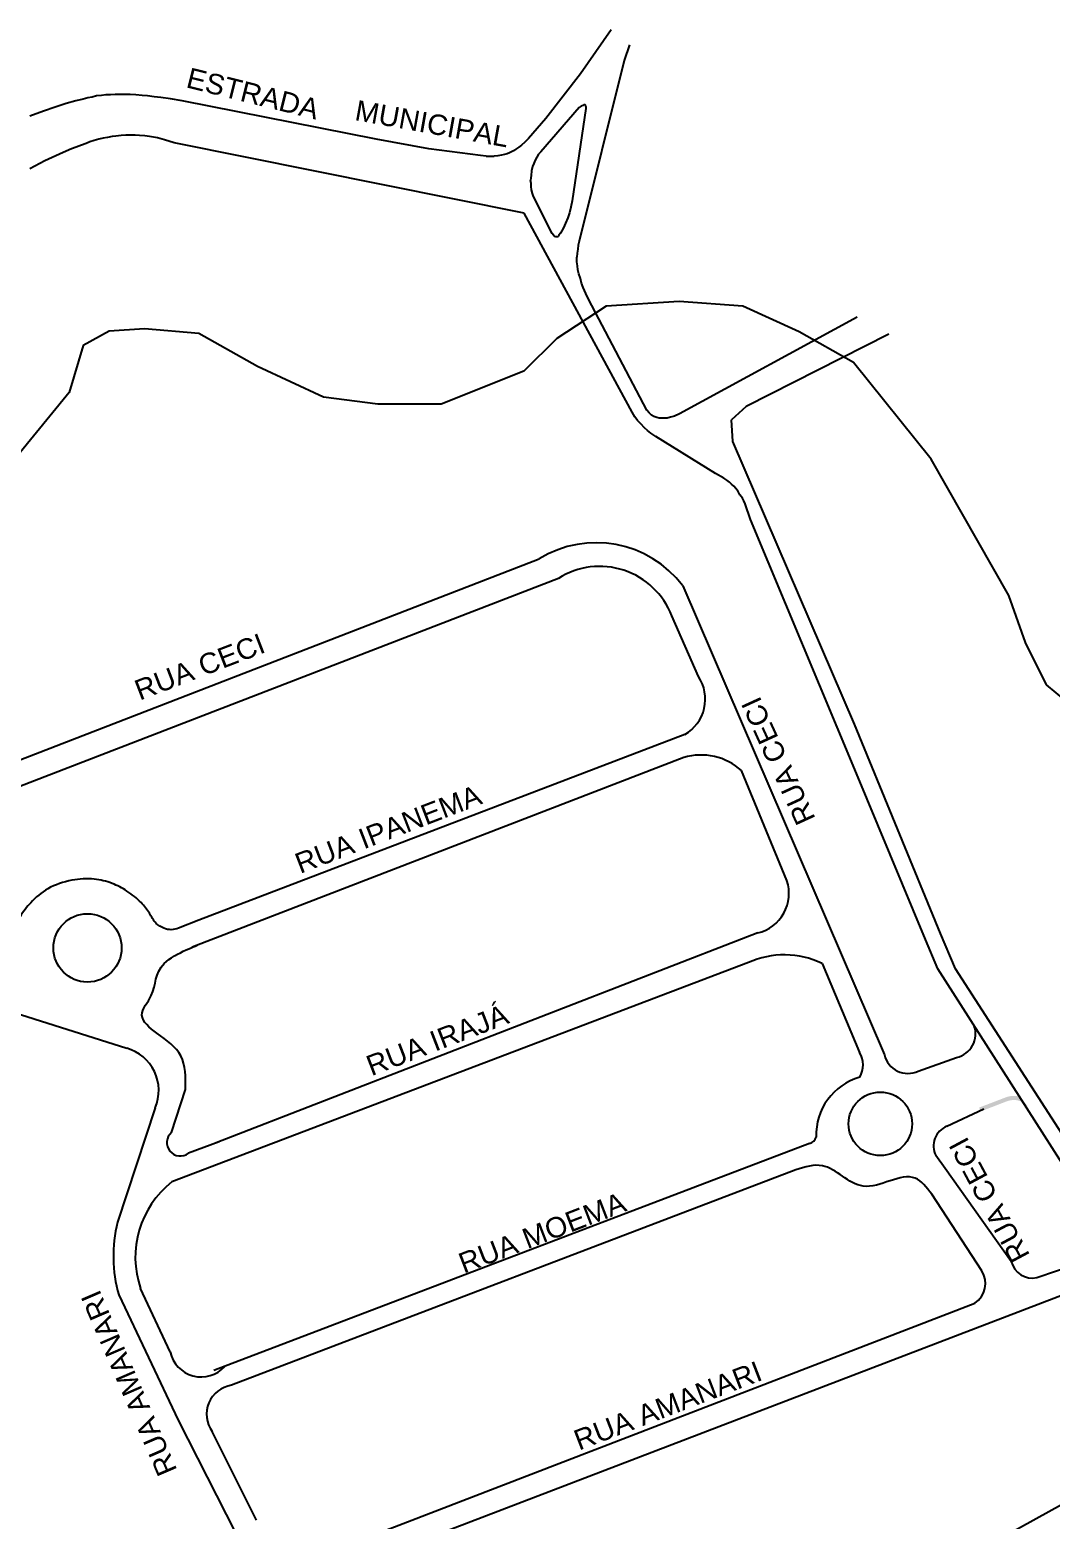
# Model space of a CAD drawing. Header units: millimetres. Extents: x 583 to 26013, y 350 to 21391.
# Drawn here: x 15091 to 15591, y 18614 to 19344 of the extents above; entities that cross this region are included whole.
import ezdxf
from ezdxf.enums import TextEntityAlignment as Align

# ---------------------------------------------------------------- set-up
doc = ezdxf.new("R2010")
doc.units = ezdxf.units.MM
for name, color, linetype in [('105-QUADRAS_ESTRADAS', 80, 'Continuous'), ('110-CERCA_DE_ARAME', 10, 'Continuous'), ('divisa municipio', 40, 'Continuous'), ('don gabriel', 150, 'Continuous'), ('HACH_CALÇADA', 255, 'Continuous')]:
    doc.layers.add(name, color=color, linetype=linetype)
doc.styles.add('EU', font='arial.ttf', dxfattribs={"height": 10})

msp = doc.modelspace()

# ---------------------------------------------------------------- hatches: boundary and pattern name
at = {"layer": 'HACH_CALÇADA', "lineweight": 25}
h = msp.add_hatch(color=255, dxfattribs=at)
h.dxf.hatch_style = 2
h.paths.add_polyline_path([(15569.59259, 18819.26984, -0.333113136), (15579.97951, 18816.33241), (15576.14148, 18821.35929, 0.170024202), (15568.87402, 18821.1363), (15555.93032, 18816.15309), (15556.64889, 18814.28664)])

# ---------------------------------------------------------------- linework, layer by layer
at = {"lineweight": 25}
for p, q in [((15173.86246, 18907.88131), (15163.94452, 18903.9631)), ((15478.97519, 18886.71864), (15497.40726, 18843.13814)), ((15526.0932, 18833.93739), (15544.86405, 18840.74699)), ((15540.04222, 18807.00403), (15558.15452, 18815.57293)), ((15539.33848, 18786.2668), (15534.61755, 18792.6995))]:
    msp.add_line(p, q, dxfattribs=at)
at = {"lineweight": 25, "flags": 128}
for points in [[(14890.66343, 18897.64657), (15025.0213, 18962.68933), (15340.53172, 19084.80667)], [(15349.91493, 19075.23563), (15027.33778, 18950.67353)], [(15410.7885, 19071.52513), (15509.48814, 18841.94176)], [(15418.50033, 19027.13774), (15405.45719, 19056.9108)], [(15411.90276, 18998.8061), (15173.86246, 18907.88131)], [(15411.28699, 18987.53586), (15170.60766, 18894.63445)], [(15461.80971, 18927.24878), (15439.61255, 18981.10316)], [(15008.26371, 18917.98152), (15057.48134, 18870.91494), (15138.58746, 18845.2188)], [(15447.52963, 18901.65667), (15182.45396, 18798.87213)], [(15442.926, 18887.16141), (15160.69664, 18779.76474)], [(15160.52071, 18803.96974), (15167.4115, 18824.98439)], [(15152.48633, 18816.02022), (15134.04246, 18760.01582)], [(15183.85704, 18799.41618), (15168.78966, 18793.75717)], [(15472.87055, 18798.56936), (15181.31038, 18687.43551)], [(15466.14944, 18785.60793), (15189.87256, 18680.18788)], [(15571.65191, 18740.8044), (15539.33848, 18786.2668)], [(15557.13725, 18736.19228), (15532.74091, 18773.74817)], [(15584.17263, 18732.8979), (15603.32024, 18739.48665)], [(15134.68756, 18724.43656), (15163.71686, 18663.16115), (15196.76336, 18598.26194)], [(15159.90493, 18696.5904), (15145.39028, 18727.55754)], [(15256.78657, 18594.30868), (15609.88848, 18729.60352)], [(15242.62379, 18600.46397), (15553.85313, 18720.37927)], [(15202.12938, 18614.1443), (15180.37206, 18657.63007)]]:
    msp.add_lwpolyline(points, dxfattribs=at)
at = {"lineweight": 25}
for centre, radius in [((15119.40051, 18894.32549), 16.71728), ((15507.52786, 18808.17613), 15.55273)]:
    msp.add_circle(centre, radius, dxfattribs=at)
for centre, radius, start, end in [((15368.36618, 19039.58241), 53.10358, 36.97863244, 121.61131729), ((15370.15681, 19043.25221), 37.85067, 21.15268747, 122.32917332), ((15401.7773, 19016.09801), 20.03834, 300.35155104, 33.43083571), ((15419.74654, 18959.20608), 29.56587, 47.78427491, 106.62613807), ((15442.77059, 18921.09226), 20.00976, 283.75885849, 17.91920504), ((15460.47281, 18848.04098), 42.87539, 64.43477132, 114.15781868), ((15542.44334, 18852.19837), 11.70444, 281.93606582, 20.23039073), ((15132.86094, 18824.5856), 21.41313, 336.42144638, 74.4885884), ((15486.92781, 18836.98849), 12.1506, 330.60302618, 30.40568634), ((15521.12671, 18844.8602), 11.9989, 194.07697494, 294.45080598), ((15505.52021, 18802.69849), 29.43554, 105.78301104, 181.87049839), ((15164.84578, 18799.01778), 6.57481, 131.13416503, 306.85892075), ((15544.1881, 18797.25095), 10.59769, 113.0295797, 205.43423034), ((15471.99847, 18802.68877), 4.2107, 281.95304041, 346.94598876), ((15189.73956, 18742.9024), 46.92891, 128.23369056, 199.08563117), ((15201.78501, 18743.4486), 69.73899, 166.25739831, 195.82005935), ((15581.95877, 18743.2592), 10.59517, 193.39657012, 282.06077684), ((15547.3941, 18729.96825), 11.56147, 303.96375418, 32.57088716), ((15175.04915, 18699.74385), 15.46905, 191.76248329, 318.24300357), ((15191.98597, 18666.01826), 14.32636, 98.48315809, 215.83885553)]:
    msp.add_arc(centre, radius, start, end, dxfattribs=at)
for points in [[(15163.94452, 18903.9631), (15160.43878, 18903.2256), (15156.76427, 18903.95085), (15153.04426, 18906.30804), (15149.68739, 18911.24903), (15145.67059, 18916.47867), (15138.72987, 18922.14491), (15131.42617, 18925.90725), (15122.73925, 18927.95974), (15111.76103, 18927.41582), (15099.94014, 18923.23914), (15091.59314, 18916.43962), (15086.46685, 18909.68554), (15082.99124, 18901.66647), (15081.40347, 18896.00023), (15081.40347, 18890.01668), (15080.22417, 18886.22503), (15077.63844, 18881.91867), (15073.14729, 18879.38024), (15067.65818, 18879.28952), (15063.71151, 18881.19342), (15060.76279, 18883.55052)], [(15532.74091, 18773.74817), (15524.58924, 18781.58532), (15499.07864, 18777.70142), (15479.13932, 18787.67125), (15466.14944, 18785.60793)]]:
    msp.add_spline(points, degree=3, dxfattribs=at)
msp.add_open_spline([(15167.4115, 18824.98439), (15167.42975, 18830.96247), (15167.46582, 18842.77925), (15155.05255, 18850.98796), (15142.7234, 18860.91508), (15153.90249, 18872.81282), (15150.86478, 18888.00562), (15174.74965, 18896.1501), (15173.10583, 18895.59874)], degree=3, knots=[0, 0, 0, 0, 16.633970953, 32.880144925, 44.224822105, 54.879745416, 71.860622985, 90.246058684, 90.246058684, 90.246058684, 90.246058684], dxfattribs=at)
at = {"layer": '105-QUADRAS_ESTRADAS', "color": 0, "linetype": 'Continuous'}
for p, q in [((15384.71551, 19336.50241), (15382.11551, 19328.80241)), ((15382.11551, 19328.80241), (15360.11551, 19240.30241)), ((15361.81551, 19306.80241), (15361.01551, 19306.40241)), ((15362.31551, 19307.10241), (15361.81551, 19306.80241)), ((15362.81551, 19307.10241), (15362.31551, 19307.10241)), ((15363.21551, 19306.90241), (15362.81551, 19307.10241)), ((15363.41551, 19306.20241), (15363.21551, 19306.90241)), ((15360.01551, 19305.70241), (15341.31551, 19284.00241)), ((15363.31551, 19305.30241), (15356.61551, 19260.10241)), ((15361.01551, 19306.40241), (15360.01551, 19305.70241)), ((15363.41551, 19306.20241), (15363.31551, 19305.30241)), ((15337.91551, 19278.30241), (15337.21551, 19276.90241)), ((15338.61551, 19279.90241), (15337.91551, 19278.30241)), ((15339.41551, 19281.40241), (15338.61551, 19279.90241)), ((15340.21551, 19282.90241), (15339.41551, 19281.40241)), ((15341.31551, 19284.00241), (15340.21551, 19282.90241)), ((15336.41551, 19271.40241), (15336.31551, 19270.00241)), ((15336.51551, 19272.50241), (15336.41551, 19271.40241)), ((15336.81551, 19274.70241), (15336.51551, 19272.50241)), ((15337.21551, 19276.90241), (15336.81551, 19274.70241)), ((15336.51551, 19268.50241), (15336.31551, 19270.00241)), ((15336.61551, 19267.10241), (15336.51551, 19268.50241)), ((15336.81551, 19265.40241), (15336.61551, 19267.10241)), ((15337.21551, 19263.70241), (15336.81551, 19265.40241)), ((15337.71551, 19262.20241), (15337.21551, 19263.70241)), ((15346.81551, 19244.10241), (15337.71551, 19262.20241)), ((15356.01551, 19257.00241), (15355.41551, 19254.20241)), ((15356.61551, 19260.10241), (15356.01551, 19257.00241)), ((15353.41551, 19249.10241), (15352.41551, 19246.80241)), ((15354.61551, 19251.80241), (15353.41551, 19249.10241)), ((15355.41551, 19254.20241), (15354.61551, 19251.80241)), ((15347.51551, 19243.20241), (15346.81551, 19244.10241)), ((15348.01551, 19242.60241), (15347.51551, 19243.20241)), ((15348.71551, 19242.40241), (15348.01551, 19242.60241)), ((15349.41551, 19242.40241), (15348.71551, 19242.40241)), ((15349.91551, 19242.60241), (15349.41551, 19242.40241)), ((15350.21551, 19243.20241), (15349.91551, 19242.60241)), ((15351.01551, 19244.30241), (15350.21551, 19243.20241)), ((15352.41551, 19246.80241), (15351.01551, 19244.30241)), ((15359.11551, 19234.50241), (15358.91551, 19232.50241)), ((15359.41551, 19236.40241), (15359.11551, 19234.50241)), ((15359.61551, 19238.40241), (15359.41551, 19236.40241)), ((15360.11551, 19240.30241), (15359.61551, 19238.40241)), ((15358.91551, 19230.20241), (15358.91551, 19232.50241)), ((15359.21551, 19228.30241), (15358.91551, 19230.20241)), ((15359.51551, 19226.30241), (15359.21551, 19228.30241)), ((15359.91551, 19224.40241), (15359.51551, 19226.30241)), ((15360.71551, 19222.00241), (15359.91551, 19224.40241)), ((15361.31551, 19219.80241), (15360.71551, 19222.00241)), ((15362.11551, 19217.70241), (15361.31551, 19219.80241)), ((15363.31551, 19214.70241), (15362.11551, 19217.70241))]:
    msp.add_line(p, q, dxfattribs=at)
at = {"layer": '105-QUADRAS_ESTRADAS', "color": 0, "linetype": 'Continuous', "lineweight": 25}
for p, q in [((15386.11551, 19156.60241), (15333.21551, 19254.10241)), ((15364.71551, 19212.00241), (15363.31551, 19214.70241)), ((15393.21551, 19157.60241), (15364.71551, 19212.00241)), ((15496.14243, 19203.14834), (15409.21551, 19155.80241)), ((15387.41551, 19154.30241), (15386.11551, 19156.60241)), ((15388.71551, 19152.60241), (15387.41551, 19154.30241)), ((15394.31551, 19156.20241), (15393.21551, 19157.60241)), ((15395.51551, 19155.20241), (15394.31551, 19156.20241)), ((15396.61551, 19154.50241), (15395.51551, 19155.20241)), ((15398.11551, 19154.00241), (15396.61551, 19154.50241)), ((15399.21551, 19153.70241), (15398.11551, 19154.00241)), ((15400.31551, 19153.60241), (15399.21551, 19153.70241)), ((15401.51551, 19153.60241), (15400.31551, 19153.60241)), ((15403.11551, 19153.70241), (15401.51551, 19153.60241)), ((15404.81551, 19154.20241), (15403.11551, 19153.70241)), ((15406.81551, 19154.70241), (15404.81551, 19154.20241)), ((15409.21551, 19155.80241), (15406.81551, 19154.70241)), ((15390.21551, 19150.90241), (15388.71551, 19152.60241)), ((15392.01551, 19149.00241), (15390.21551, 19150.90241)), ((15393.61551, 19147.60241), (15392.01551, 19149.00241)), ((15395.21551, 19146.40241), (15393.61551, 19147.60241)), ((15397.61551, 19144.70241), (15395.21551, 19146.40241)), ((15426.91551, 19126.60241), (15397.61551, 19144.70241)), ((15430.91551, 19124.30241), (15426.91551, 19126.60241)), ((15432.41551, 19123.30241), (15430.91551, 19124.30241)), ((15433.61551, 19122.30241), (15432.41551, 19123.30241)), ((15434.71551, 19121.40241), (15433.61551, 19122.30241)), ((15435.81551, 19120.40241), (15434.71551, 19121.40241)), ((15436.81551, 19119.20241), (15435.81551, 19120.40241)), ((15437.91551, 19117.70241), (15436.81551, 19119.20241)), ((15438.81551, 19116.10241), (15437.91551, 19117.70241)), ((15440.01551, 19114.50241), (15438.81551, 19116.10241)), ((15440.71551, 19113.20241), (15440.01551, 19114.50241)), ((15441.31551, 19111.70241), (15440.71551, 19113.20241)), ((15443.91551, 19104.00241), (15441.31551, 19111.70241)), ((15495.01551, 18981.70241), (15443.91551, 19104.00241)), ((15537.01551, 18901.40241), (15494.81551, 19003.80241)), ((15529.61551, 18898.50241), (15495.01551, 18981.70241)), ((15535.71551, 18884.00241), (15529.61551, 18898.50241)), ((15544.31551, 18884.00241), (15537.01551, 18901.40241)), ((15662.81551, 18684.80241), (15535.71551, 18884.00241)), ((15669.11551, 18690.60241), (15544.31551, 18884.00241))]:
    msp.add_line(p, q, dxfattribs=at)
at = {"layer": '110-CERCA_DE_ARAME', "color": 0, "linetype": 'Continuous'}
for p, q in [((15375.81551, 19343.80241), (15360.71551, 19322.20241)), ((15360.71551, 19322.20241), (15343.71551, 19300.40241)), ((15108.91551, 19307.70241), (15103.61551, 19306.00241)), ((15113.71551, 19309.00241), (15108.91551, 19307.70241)), ((15117.21551, 19309.90241), (15113.71551, 19309.00241)), ((15119.61551, 19310.50241), (15117.21551, 19309.90241)), ((15121.61551, 19310.90241), (15119.61551, 19310.50241)), ((15123.81551, 19311.40241), (15121.61551, 19310.90241)), ((15126.21551, 19311.60241), (15123.81551, 19311.40241)), ((15128.41551, 19311.90241), (15126.21551, 19311.60241)), ((15130.61551, 19312.00241), (15128.41551, 19311.90241)), ((15132.91551, 19312.10241), (15130.61551, 19312.00241)), ((15135.21551, 19312.10241), (15132.91551, 19312.10241)), ((15137.81551, 19312.20241), (15135.21551, 19312.10241)), ((15140.21551, 19312.10241), (15137.81551, 19312.20241)), ((15143.01551, 19311.90241), (15140.21551, 19312.10241)), ((15146.11551, 19311.60241), (15143.01551, 19311.90241)), ((15148.71551, 19311.50241), (15146.11551, 19311.60241)), ((15152.01551, 19311.00241), (15148.71551, 19311.50241)), ((15155.31551, 19310.70241), (15152.01551, 19311.00241)), ((15160.11551, 19310.00241), (15155.31551, 19310.70241)), ((15165.81551, 19309.00241), (15160.11551, 19310.00241)), ((15260.71551, 19290.20241), (15165.81551, 19309.00241)), ((15097.91551, 19304.00241), (15091.21551, 19301.50241)), ((15091.21551, 19301.50241), (15091.21551, 19301.50241)), ((15103.61551, 19306.00241), (15097.91551, 19304.00241)), ((15343.71551, 19300.40241), (15335.21551, 19290.60241)), ((15138.21551, 19292.20241), (15135.81551, 19292.10241)), ((15140.61551, 19292.20241), (15138.21551, 19292.20241)), ((15142.81551, 19292.30241), (15140.61551, 19292.20241)), ((15144.91551, 19292.10241), (15142.81551, 19292.30241)), ((15111.61551, 19285.50241), (15107.41551, 19283.70241)), ((15113.91551, 19286.40241), (15111.61551, 19285.50241)), ((15116.41551, 19287.40241), (15113.91551, 19286.40241)), ((15118.71551, 19288.20241), (15116.41551, 19287.40241)), ((15120.61551, 19289.00241), (15118.71551, 19288.20241)), ((15122.71551, 19289.60241), (15120.61551, 19289.00241)), ((15125.01551, 19290.20241), (15122.71551, 19289.60241)), ((15127.11551, 19290.80241), (15125.01551, 19290.20241)), ((15129.21551, 19291.10241), (15127.11551, 19290.80241)), ((15131.41551, 19291.50241), (15129.21551, 19291.10241)), ((15133.31551, 19291.80241), (15131.41551, 19291.50241)), ((15135.81551, 19292.10241), (15133.31551, 19291.80241)), ((15147.41551, 19291.90241), (15144.91551, 19292.10241)), ((15149.81551, 19291.60241), (15147.41551, 19291.90241)), ((15153.61551, 19290.90241), (15149.81551, 19291.60241)), ((15157.11551, 19289.90241), (15153.61551, 19290.90241)), ((15161.81551, 19288.50241), (15157.11551, 19289.90241)), ((15333.21551, 19254.10241), (15161.81551, 19288.50241)), ((15286.51551, 19285.60241), (15260.71551, 19290.20241)), ((15311.81551, 19282.30241), (15286.51551, 19285.60241)), ((15329.01551, 19285.30241), (15327.91551, 19284.50241)), ((15330.61551, 19286.40241), (15329.01551, 19285.30241)), ((15331.91551, 19287.40241), (15330.61551, 19286.40241)), ((15333.41551, 19288.80241), (15331.91551, 19287.40241)), ((15335.21551, 19290.60241), (15333.41551, 19288.80241)), ((15098.51551, 19279.60241), (15091.21551, 19275.70241)), ((15107.41551, 19283.70241), (15098.51551, 19279.60241)), ((15314.51551, 19281.90241), (15311.81551, 19282.30241)), ((15314.51551, 19281.90241), (15318.41551, 19281.90241)), ((15320.31551, 19282.10241), (15318.41551, 19281.90241)), ((15322.01551, 19282.40241), (15320.31551, 19282.10241)), ((15323.61551, 19282.80241), (15322.01551, 19282.40241)), ((15324.81551, 19283.10241), (15323.61551, 19282.80241)), ((15325.91551, 19283.60241), (15324.81551, 19283.10241)), ((15327.01551, 19284.10241), (15325.91551, 19283.60241)), ((15327.91551, 19284.50241), (15327.01551, 19284.10241)), ((15091.21551, 19275.70241), (15091.21551, 19275.70241))]:
    msp.add_line(p, q, dxfattribs=at)
at = {"layer": '110-CERCA_DE_ARAME', "color": 0, "linetype": 'Continuous', "lineweight": 25}
for p, q in [((15511.64253, 19194.80862), (15441.91551, 19159.40241)), ((15441.91551, 19159.40241), (15434.61551, 19152.90241)), ((15435.31551, 19142.30241), (15434.61551, 19152.90241)), ((15494.81551, 19003.80241), (15435.31551, 19142.30241))]:
    msp.add_line(p, q, dxfattribs=at)
at = {"layer": 'divisa municipio', "color": 0, "linetype": 'Continuous', "lineweight": 25}
for p, q in [((15373.28451, 19208.54641), (15349.09351, 19192.74541)), ((15409.02751, 19210.85141), (15373.28451, 19208.54641)), ((15440.15851, 19208.54641), (15409.02751, 19210.85141)), ((15467.83051, 19195.87241), (15440.15851, 19208.54641)), ((15147.31851, 19197.35341), (15130.02351, 19196.20141)), ((15173.83751, 19195.04941), (15147.31851, 19197.35341)), ((15130.02351, 19196.20141), (15117.34051, 19189.28841)), ((15202.66251, 19178.91841), (15173.83751, 19195.04941)), ((15349.09351, 19192.74541), (15332.95151, 19176.61441)), ((15494.34951, 19180.89441), (15467.83051, 19195.87241)), ((15117.34051, 19189.28841), (15110.42251, 19166.24441)), ((15234.94651, 19163.94041), (15202.66251, 19178.91841)), ((15332.95151, 19176.61441), (15292.59651, 19160.48441)), ((15110.42251, 19166.24441), (15085.05651, 19135.13641)), ((15261.46551, 19160.48441), (15234.94651, 19163.94041)), ((15292.59651, 19160.48441), (15261.46551, 19160.48441)), ((15570.44751, 19066.82841), (15532.39851, 19133.65541)), ((15578.51851, 19043.78541), (15570.44751, 19066.82841)), ((15588.89551, 19023.04541), (15578.51851, 19043.78541)), ((15609.64951, 19005.76341), (15588.89551, 19023.04541))]:
    msp.add_line(p, q, dxfattribs=at)
at = {"layer": 'divisa municipio', "linetype": 'Continuous', "lineweight": 25}
msp.add_line((15532.39851, 19133.65541), (15494.34951, 19180.89441), dxfattribs=at)
at = {"layer": 'don gabriel', "color": 0, "lineweight": 25}
msp.add_lwpolyline([(15316.39742, 18512.08939), (15352.68418, 18523.49624), (15443.66357, 18552.94254), (15491.48532, 18570.76081), (15531.93314, 18589.01625), (15569.97432, 18607.26451), (15622.43523, 18636.34861), (15680.78555, 18674.15694), (15708.53988, 18694.43324), (15771.64947, 18745.61556), (15805.77544, 18775.51637), (15865.12665, 18829.2882), (15917.07317, 18879.08194)], dxfattribs=at)

# ---------------------------------------------------------------- texts
at = {"color": 0, "linetype": 'Continuous', "lineweight": 20, "style": 'EU'}
for s, rotation, p in [('ESTRADA', 345.99975741, (15169.60078, 19325.44514)), ('MUNICIPAL', 349.80863021, (15251.56505, 19309.50145))]:
    msp.add_text(s, height=10, rotation=rotation, dxfattribs=at).set_placement(p, align=Align.TOP_LEFT)
for s, rotation, p in [('RUA CECI', 21.05283646, (15144.95537, 19015.32083)), ('RUA CECI', 114.65486268, (15476.0097, 18957.56408)), ('RUA IPANEMA ', 21.05283646, (15223.46935, 18930.5279)), ('RUA IRAJÁ', 21.05283646, (15258.36324, 18831.47032)), ('RUA CECI', 118.17623921, (15580.99275, 18743.78345)), ('RUA MOEMA', 21.05283646, (15303.5683, 18734.78991)), ('RUA AMANARI', 113.34546595, (15163.46319, 18638.60652)), ('RUA AMANARI', 21.05283646, (15359.99178, 18648.1611))]:
    msp.add_text(s, height=10, rotation=rotation, dxfattribs=at).set_placement(p)

doc.saveas('drawing.dxf')
